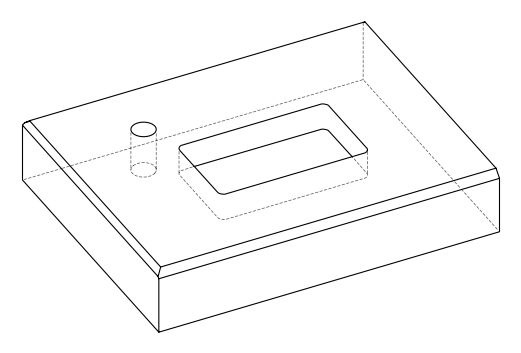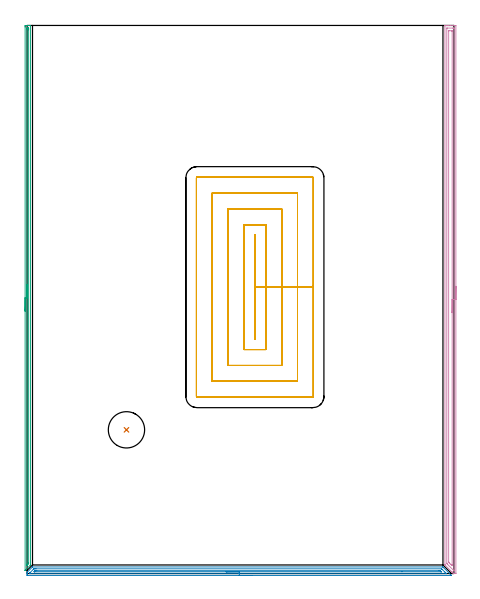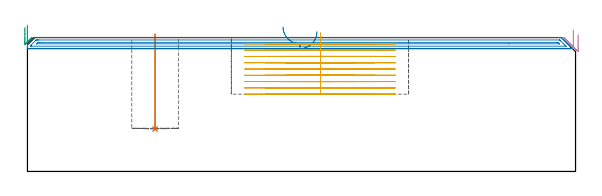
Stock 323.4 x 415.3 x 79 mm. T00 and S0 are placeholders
(PLAN: 5 operations, 2 tool changes, 55.9 min)
(1 INDEXABLE_INSERT_DRILL_BLIND_HOLE_FROM_SOLID | STEP1POCKET | NXT0302_026 | 0.23 min | 31850 mm3)
(2 AREA_MILL | FG_CHAMFER_SURFACE | UGT0205_001 | 7.78 min | 6831 mm3)
(3 AREA_MILL_1 | FG_CHAMFER_SURFACE_1 | UGT0205_001 | 6.74 min | 3451 mm3)
(4 AREA_MILL_2 | FG_CHAMFER_SURFACE_2 | UGT0205_001 | 10.14 min | 14181 mm3)
(5 MILL_RECTANGULAR_POCKET | POCKET_RECTANGULAR_STRAIGHT | NXT0201_012 | Follow Part, ap 4, ae 75% | 31.01 min | 635977 mm3)
(TOOL NXT0302_026 | Index. Insert Drill 27.5mm [880-D2750L32-03] | D27.5 PA176 FL83 Z2)
(TOOL UGT0205_001 | Chamfer Mill 20 x 3 x 45 deg. | D20 FL50 Z2)
(TOOL NXT0201_012 | ENDMILL 16mm [2P460-1600-NA 1630] | D16 FL38 Z6)
(OP 1 INDEXABLE_INSERT_DRILL_BLIND_HOLE_FROM_SOLID)
G17 G21 G94 G90
T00 M6
G54
G17 G0 G90 X75.3 Y108.9 S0 M3
G43 Z89. H1
G94 G81 G98 Z25. F250. R81.
G80
M5
M2
(OP 2 AREA_MILL)
G17 G21 G94 G90
T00 M6
G54
G17 G0 G90 X170.8 Y-1.5 S1061 M3
G43 Z89. H0
Z82.5
G94 G1 X170.762 Z81.628 F250.
X170.648 Z80.764
X170.459 Z79.912
X170.197 Z79.08
X169.863 Z78.274
X169.46 Z77.5
X168.991 Z76.764
X168.46 Z76.072
X167.871 Z75.429
X167.228 Z74.84
X166.536 Z74.309
X165.8 Z73.84
X165.026 Z73.437
X164.22 Z73.103
X163.388 Z72.841
X162.536 Z72.652
X161.672 Z72.538
X160.8 Z72.5
X0.449 Y-1.499 Z72.501
X0.159 Y-1.496 Z72.504
X0.002 Y-1.491 Z72.505
X0. Y-1.239 Z72.758
Y-0.922 Z73.074
Y-0.286 Z73.713
Y0.224 Z74.224
X0.007 Y0.859 Z74.859
X0.01 Y0.898 Z74.897
X0.159 Y1.06 Z75.058
X3.989 Y4.889 Z78.889
X4.106 Y4.996 Z78.99
X4.175 Y5. Z79.
X314.747
X315.095 Y4.997 Z78.988
X315.356 Y4.744 Z78.743
X315.718 Y4.383 Z78.382
X321.292 Y-1.192 Z72.808
X321.468 Y-1.367 Z72.63
X321.589 Y-1.49 Z72.508
X321.591 Y-1.496 Z72.502
X321.589 Y-1.499 Z72.499
X321.47 Y-1.5 Z72.5
X160.8
Y-0.086 Z73.914
X2.335 Y-0.085 Z73.915
X2.226 Y-0.083 Z73.917
X2.015 Y-0.079 Z73.921
X2.01 Y-0.031 Z73.969
X2.009 Y0.35 Z74.35
X2.026 Y0.464 Z74.464
X2.105 Y0.547 Z74.547
X2.39 Y0.841 Z74.841
X4.628 Y3.079 Z77.079
X5.068 Y3.518 Z77.518
X5.075 Y3.523 Z77.523
X5.09 Y3.531 Z77.531
X5.909 Y3.582 Z77.582
X5.96 Y3.583 Z77.583
X6.798 Y3.586 Z77.586
X313.855 Y3.585 Z77.585
X313.91 Y3.584 Z77.584
X314.018 Y3.579 Z77.579
X314.065 Y3.574 Z77.574
X314.082 Y3.561 Z77.561
X314.116 Y3.531 Z77.531
X314.747 Y2.903 Z76.903
X316.532 Y1.118 Z75.118
X317.425 Y0.226 Z74.226
X317.679 Y-0.031 Z73.969
X317.713 Y-0.069 Z73.931
X317.717 Y-0.077 Z73.923
X317.713 Y-0.079 Z73.921
X317.644 Y-0.082 Z73.918
X317.534 Y-0.085 Z73.915
X317.479 Y-0.086 Z73.914
X160.8
Y1.328 Z75.328
X5.419 Y1.329 Z75.329
X5.396 Y1.33 Z75.33
X5.363 Y1.334 Z75.334
X5.348 Y1.337 Z75.337
X5.358 Y1.35 Z75.35
X5.411 Y1.407 Z75.407
X5.749 Y1.75 Z75.75
X5.854 Y1.855 Z75.855
X5.96 Y1.961 Z75.961
X6.099 Y2.096 Z76.096
X6.151 Y2.144 Z76.144
X6.173 Y2.162 Z76.162
X6.196 Y2.165 Z76.165
X6.433 Y2.169 Z76.169
X6.853 Y2.171 Z76.171
X7.323
X312.07
X312.542 Y2.17 Z76.17
X312.962 Y2.166 Z76.166
X313.018 Y2.165 Z76.165
X313.077 Y2.112 Z76.112
X313.203 Y1.992 Z75.992
X313.449 Y1.75 Z75.75
X313.855 Y1.342 Z75.342
X313.856 Y1.333 Z75.333
X313.855
X313.384 Y1.329 Z75.329
X284.05
X160.8 Y1.328 Z75.328
X159.928 Z75.367
X159.063 Z75.48
X158.212 Z75.669
X157.38 Z75.932
X156.574 Z76.265
X155.8 Z76.668
X155.064 Z77.137
X154.372 Z77.668
X153.729 Z78.257
X153.139 Z78.901
X152.608 Z79.593
X152.14 Z80.328
X151.737 Z81.102
X151.403 Z81.908
X151.141 Z82.74
X150.952 Z83.592
X150.838 Z84.457
X150.8 Z85.328
G0 Z89.
M5
M2
(OP 3 AREA_MILL_1)
G17 G21 G94 G90
T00 M6
G54
G17 G0 G90 X-1.5 Y198.85 S1061 M3
G43 Z89. H0
Z84.9
G94 G1 Y198.888 Z84.028 F250.
Y199.002 Z83.163
Y199.191 Z82.312
Y199.453 Z81.48
Y199.787 Z80.674
Y200.19 Z79.9
Y200.658 Z79.164
Y201.19 Z78.472
Y201.779 Z77.829
Y202.422 Z77.239
Y203.114 Z76.708
Y203.85 Z76.24
Y204.624 Z75.837
Y205.43 Z75.503
Y206.262 Z75.241
Y207.113 Z75.052
Y207.978 Z74.938
Y208.85 Z74.9
Y414.109
X-1.499 Y414.687 Z74.901
X-1.497 Y414.999
X-1.493 Y415.29 Z74.903
X-1.192 Y415.3 Z75.203
X-0.919 Z75.476
X-0.321 Z76.073
X0.225 Z76.622
X0.55 Z76.946
X1.096 Z77.492
X1.421 Z77.816
X2.371 Z78.77
X2.488 Y415.296 Z78.88
X2.598 Y415.29 Z78.988
X2.6 Y415.133 Z79.
Y6.585
X2.596 Y6.505 Z78.99
X2.565 Y6.467 Z78.961
X2.41 Y6.31 Z78.81
X-1.192 Y2.706 Z75.203
X-1.332 Y2.567 Z75.066
X-1.48 Y2.419 Z74.917
X-1.497 Y2.41 Z74.901
X-1.499 Z74.899
X-1.5 Y2.567 Z74.9
Y208.85
X-0.086 Z76.314
Y412.008
X-0.085 Y412.659 Z76.315
X-0.083 Y412.901 Z76.317
X-0.079 Y413.225 Z76.321
X-0.067 Y413.29 Z76.333
X0.031 Y413.295 Z76.431
X0.162 Y413.299 Z76.562
X0.55 Z76.95
X1.034 Y413.298 Z77.434
X1.151 Y413.293 Z77.551
X1.173 Y413.291 Z77.573
X1.179 Y413.251 Z77.579
X1.182 Y413.146 Z77.582
X1.185 Y412.901 Z77.585
X1.186 Y412.249 Z77.586
Y412.008
X1.185 Y8.371 Z77.585
X1.184 Y7.722 Z77.584
X1.181 Y7.599 Z77.581
X1.179 Y7.544 Z77.579
X1.122 Y7.478 Z77.522
X0.835 Y7.186 Z77.235
X0.235 Y6.585 Z76.635
X0.001 Y6.358 Z76.401
X-0.052 Y6.309 Z76.348
X-0.079 Y6.29 Z76.321
X-0.081 Y6.339 Z76.319
X-0.084 Y6.585 Z76.316
X-0.086 Y6.948 Z76.314
Y7.237
Y208.85
Y209.722 Z76.352
Y210.586 Z76.466
Y211.438 Z76.655
Y212.27 Z76.917
Y213.076 Z77.251
Y213.85 Z77.654
Y214.586 Z78.123
Y215.278 Z78.654
Y215.921 Z79.243
Y216.51 Z79.886
Y217.042 Z80.578
Y217.51 Z81.314
Y217.913 Z82.088
Y218.247 Z82.894
Y218.509 Z83.726
Y218.698 Z84.578
Y218.812 Z85.443
Y218.85 Z86.314
G0 Z89.
M5
M2
(OP 4 AREA_MILL_2)
G17 G21 G94 G90
T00 M6
G54
G17 G0 G90 X324.9 Y217.65 S1061 M3
G43 Z89. H0
Z80.7
G94 G1 Y217.612 Z79.828 F250.
Y217.498 Z78.963
Y217.309 Z78.112
Y217.047 Z77.28
Y216.713 Z76.474
Y216.31 Z75.7
Y215.842 Z74.964
Y215.31 Z74.272
Y214.721 Z73.629
Y214.078 Z73.039
Y213.386 Z72.508
Y212.65 Z72.04
Y211.876 Z71.637
Y211.07 Z71.303
Y210.238 Z71.041
Y209.387 Z70.852
Y208.522 Z70.738
Y207.65 Z70.7
Y0.337
X324.897 Y0.184 Z70.703
X324.891 Y0.002 Z70.705
X324.68 Y0. Z70.916
X324.314 Z71.281
X323.526 Z72.072
X323.423 Z72.175
X323.109 Y0.001 Z72.487
X323.064 Y0.035 Z72.534
X322.718 Y0.382 Z72.882
X322.532 Y0.566 Z73.064
X322.469 Y0.631 Z73.13
X322.299 Y0.801 Z73.3
X322.235 Y0.863 Z73.361
X322.171 Y0.929 Z73.428
X322.003 Y1.096 Z73.596
X321.938 Y1.16 Z73.658
X321.873 Y1.227 Z73.726
X321.707 Y1.392 Z73.892
X321.641 Y1.457 Z73.955
X316.706 Y6.394 Z78.892
X316.606 Y6.497 Z78.991
X316.6 Y6.89 Z79.
Y415.117
X316.603 Y415.29 Z78.988
X316.655 Y415.293 Z78.936
X317.081 Y415.3 Z78.519
X317.346 Z78.254
X318.077 Z77.518
X319.334 Z76.263
X320.748 Z74.848
X324.314 Z71.283
X324.579 Y415.298 Z71.019
X324.892 Y415.29 Z70.706
X324.899 Y414.976 Z70.699
X324.9 Y207.65 Z70.7
X323.486 Z72.114
Y2.293
X323.484 Y2.168 Z72.116
X323.481 Y2.085 Z72.119
X323.479 Y2.077 Z72.121
X323.478 Y2.076 Z72.122
X323.465 Y2.086 Z72.135
X323.423 Y2.127 Z72.177
X323.13 Y2.419 Z72.47
X318.659 Y6.89 Z76.941
X318.077 Y7.476 Z77.523
X318.041 Y7.516 Z77.559
X318.025 Y7.536 Z77.575
X318.021 Y7.597 Z77.579
X318.016 Y7.722 Z77.584
X318.015 Y7.785 Z77.585
Y412.943
X318.016 Y413.006 Z77.584
X318.021 Y413.132 Z77.579
X318.031 Y413.29 Z77.569
X318.077 Y413.292 Z77.523
X318.552 Y413.299 Z77.048
X322.532 Y413.3 Z73.068
X323.007 Y413.299 Z72.593
X323.423 Y413.292 Z72.177
X323.476 Y413.29 Z72.124
X323.482 Y413.069 Z72.118
X323.485 Y412.944 Z72.115
X323.486 Y207.65 Z72.114
X322.072 Z73.528
X322.071 Y6.89 Z73.529
X322.07 Y6.46 Z73.53
X322.066 Y5.996 Z73.534
X322.065 Y5.952 Z73.535
X322.011 Y5.996 Z73.589
X321.641 Y6.36 Z73.959
X321.109 Y6.89 Z74.491
X320.214 Y7.785 Z75.386
X319.859 Y8.142 Z75.741
X319.592 Y8.414 Z76.008
X319.46 Y8.551 Z76.14
X319.435 Y8.584 Z76.165
X319.433 Y8.618 Z76.167
X319.431 Y8.679 Z76.169
X319.429 Y9.111 Z76.171
Y411.2
X319.43 Y411.254 Z76.17
X319.432 Y411.28 Z76.168
X319.434 Y411.286 Z76.166
X319.446 Y411.29 Z76.154
X319.654 Y411.298 Z75.946
X321.434 Y411.3 Z74.166
X321.641 Y411.298 Z73.959
X321.848 Y411.295 Z73.752
X321.985 Y411.29 Z73.615
X322.065 Y411.28 Z73.535
X322.067 Y411.236 Z73.533
X322.069 Y411.092 Z73.531
X322.071 Y410.661 Z73.529
X322.072 Y207.65 Z73.528
Y206.778 Z73.566
Y205.914 Z73.68
Y205.062 Z73.869
Y204.23 Z74.131
Y203.424 Z74.465
Y202.65 Z74.868
Y201.914 Z75.337
Y201.222 Z75.868
Y200.579 Z76.457
Y199.99 Z77.101
Y199.459 Z77.793
Y198.99 Z78.528
Y198.587 Z79.302
Y198.253 Z80.108
Y197.991 Z80.94
Y197.802 Z81.792
Y197.688 Z82.657
Y197.65 Z83.528
G0 Z89.
M5
M2
(OP 5 MILL_RECTANGULAR_POCKET)
G17 G21 G94 G90
T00 M6
G54
G17 G0 G90 X172.9 Y191.954 S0 M3
G43 Z89. H1
Z82.
G94 G1 Y217. Z75.289 F250.
Y256.3 F500.
X172.3
Y177.7
X172.9
Y217.
X180.9
Y264.3
X164.3
Y169.7
X180.9
Y217.
X192.9
Y276.3
X152.3
Y157.7
X192.9
Y217.
X204.9
Y288.3
X140.3
Y145.7
X204.9
Y217.
X216.9
Y299.8
G3 X216.4 Y300.3 R0.5
G1 X128.8
G3 X128.3 Y299.8 R0.5
G1 Y134.2
G3 X128.8 Y133.7 R0.5
G1 X216.4
G3 X216.9 Y134.2 R0.5
G1 Y217.
Y218.
G0 X172.9 Y191.954 Z78.289
G1 Y217. Z71.578 F250.
Y256.3 F500.
X172.3
Y177.7
X172.9
Y217.
X180.9
Y264.3
X164.3
Y169.7
X180.9
Y217.
X192.9
Y276.3
X152.3
Y157.7
X192.9
Y217.
X204.9
Y288.3
X140.3
Y145.7
X204.9
Y217.
X216.9
Y299.8
G3 X216.4 Y300.3 R0.5
G1 X128.8
G3 X128.3 Y299.8 R0.5
G1 Y134.2
G3 X128.8 Y133.7 R0.5
G1 X216.4
G3 X216.9 Y134.2 R0.5
G1 Y217.
Y218.
G0 X172.9 Y191.954 Z74.578
G1 Y217. Z67.867 F250.
Y256.3 F500.
X172.3
Y177.7
X172.9
Y217.
X180.9
Y264.3
X164.3
Y169.7
X180.9
Y217.
X192.9
Y276.3
X152.3
Y157.7
X192.9
Y217.
X204.9
Y288.3
X140.3
Y145.7
X204.9
Y217.
X216.9
Y299.8
G3 X216.4 Y300.3 R0.5
G1 X128.8
G3 X128.3 Y299.8 R0.5
G1 Y134.2
G3 X128.8 Y133.7 R0.5
G1 X216.4
G3 X216.9 Y134.2 R0.5
G1 Y217.
Y218.
G0 X172.9 Y191.954 Z70.867
G1 Y217. Z64.156 F250.
Y256.3 F500.
X172.3
Y177.7
X172.9
Y217.
X180.9
Y264.3
X164.3
Y169.7
X180.9
Y217.
X192.9
Y276.3
X152.3
Y157.7
X192.9
Y217.
X204.9
Y288.3
X140.3
Y145.7
X204.9
Y217.
X216.9
Y299.8
G3 X216.4 Y300.3 R0.5
G1 X128.8
G3 X128.3 Y299.8 R0.5
G1 Y134.2
G3 X128.8 Y133.7 R0.5
G1 X216.4
G3 X216.9 Y134.2 R0.5
G1 Y217.
Y218.
G0 X172.9 Y191.954 Z67.156
G1 Y217. Z60.444 F250.
Y256.3 F500.
X172.3
Y177.7
X172.9
Y217.
X180.9
Y264.3
X164.3
Y169.7
X180.9
Y217.
X192.9
Y276.3
X152.3
Y157.7
X192.9
Y217.
X204.9
Y288.3
X140.3
Y145.7
X204.9
Y217.
X216.9
Y299.8
G3 X216.4 Y300.3 R0.5
G1 X128.8
G3 X128.3 Y299.8 R0.5
G1 Y134.2
G3 X128.8 Y133.7 R0.5
G1 X216.4
G3 X216.9 Y134.2 R0.5
G1 Y217.
Y218.
G0 X172.9 Y191.954 Z63.444
G1 Y217. Z56.733 F250.
Y256.3 F500.
X172.3
Y177.7
X172.9
Y217.
X180.9
Y264.3
X164.3
Y169.7
X180.9
Y217.
X192.9
Y276.3
X152.3
Y157.7
X192.9
Y217.
X204.9
Y288.3
X140.3
Y145.7
X204.9
Y217.
X216.9
Y299.8
G3 X216.4 Y300.3 R0.5
G1 X128.8
G3 X128.3 Y299.8 R0.5
G1 Y134.2
G3 X128.8 Y133.7 R0.5
G1 X216.4
G3 X216.9 Y134.2 R0.5
G1 Y217.
Y218.
G0 X172.9 Y191.954 Z59.733
G1 Y217. Z53.022 F250.
Y256.3 F500.
X172.3
Y177.7
X172.9
Y217.
X180.9
Y264.3
X164.3
Y169.7
X180.9
Y217.
X192.9
Y276.3
X152.3
Y157.7
X192.9
Y217.
X204.9
Y288.3
X140.3
Y145.7
X204.9
Y217.
X216.9
Y299.8
G3 X216.4 Y300.3 R0.5
G1 X128.8
G3 X128.3 Y299.8 R0.5
G1 Y134.2
G3 X128.8 Y133.7 R0.5
G1 X216.4
G3 X216.9 Y134.2 R0.5
G1 Y217.
Y218.
G0 X172.9 Y191.954 Z56.022
G1 Y217. Z49.311 F250.
Y256.3 F500.
X172.3
Y177.7
X172.9
Y217.
X180.9
Y264.3
X164.3
Y169.7
X180.9
Y217.
X192.9
Y276.3
X152.3
Y157.7
X192.9
Y217.
X204.9
Y288.3
X140.3
Y145.7
X204.9
Y217.
X216.9
Y299.8
G3 X216.4 Y300.3 R0.5
G1 X128.8
G3 X128.3 Y299.8 R0.5
G1 Y134.2
G3 X128.8 Y133.7 R0.5
G1 X216.4
G3 X216.9 Y134.2 R0.5
G1 Y217.
Y218.
G0 X172.9 Y191.954 Z52.311
G1 Y217. Z45.6 F250.
Y256.3 F500.
X172.3
Y177.7
X172.9
Y217.
X180.9
Y264.3
X164.3
Y169.7
X180.9
Y217.
X192.9
Y276.3
X152.3
Y157.7
X192.9
Y217.
X204.9
Y288.3
X140.3
Y145.7
X204.9
Y217.
X216.9
Y299.8
G3 X216.4 Y300.3 R0.5
G1 X128.8
G3 X128.3 Y299.8 R0.5
G1 Y134.2
G3 X128.8 Y133.7 R0.5
G1 X216.4
G3 X216.9 Y134.2 R0.5
G1 Y217.
Y218.
G0 Z89.
M5
M2
